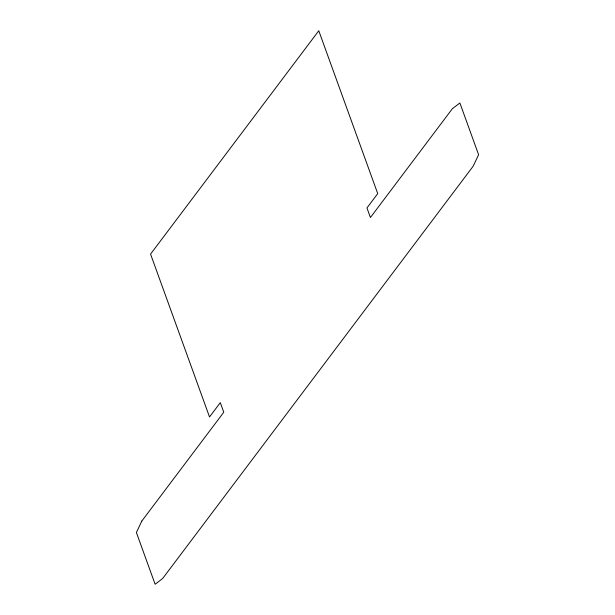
<?xml version="1.0" encoding="UTF-8"?>
<svg xmlns="http://www.w3.org/2000/svg" width="615" height="615" viewBox="0 0 615 615"><rect width="100%" height="100%" fill="white"/><g stroke="black" fill="none" stroke-linecap="round" stroke-linejoin="round"><path stroke-width="0.92" d="M141.819 521.051L136.392 532.513L155.118 584.25L162.629 578.53L473.181 166.188L478.608 154.719L459.882 102.989L452.371 108.701L370.422 217.518L366.955 207.939L377.733 193.617L318.778 30.75L150.56 254.103L209.523 416.97L220.301 402.656L223.775 412.235L141.819 521.051"/></g></svg>
